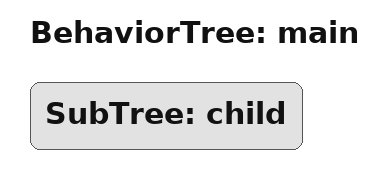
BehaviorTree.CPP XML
<?xml version="1.0" encoding="UTF-8"?>
<root BTCPP_format="4">
  <include ros_pkg="my_pkg" path="trees/common.xml"/>
  <BehaviorTree ID="main">
    <SubTree ID="child"/>
  </BehaviorTree>
</root>
